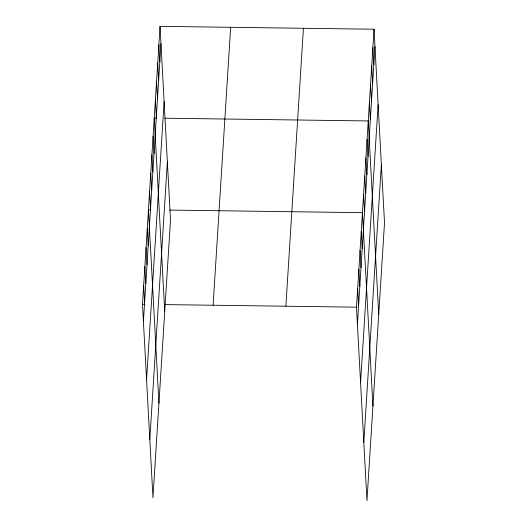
<?xml version="1.0" encoding="UTF-8"?>
<svg xmlns="http://www.w3.org/2000/svg" width="527" height="527" viewBox="0 0 527 527"><rect width="100%" height="100%" fill="white"/><g stroke="black" fill="none" stroke-linecap="round" stroke-linejoin="round"><path stroke-width="0.79" d="M160.037 26.35L170.517 219.831L152.962 497.771L142.481 304.29L160.037 26.35L374.038 29.229L384.519 222.71L366.963 500.65L356.483 307.169L374.038 29.229M143.416 321.51L160.972 43.57M146.565 379.677L164.121 101.737M149.813 439.604L167.369 161.664M213.106 305.238L230.655 27.299M285.865 306.22L303.42 28.28M357.418 324.388L374.974 46.448M360.567 382.556L378.122 104.616M363.814 442.482L381.364 164.543M156.677 118.101L154.246 118.068L164.727 311.549M164.799 118.213L368.248 120.946L378.722 314.428M150.887 209.825L148.449 209.792L158.93 403.274M169.556 210.075L362.451 212.671L372.932 406.152M142.481 304.29L144.918 304.323M164.398 304.586L356.483 307.169M372.879 47.575L373.814 64.795M371.719 65.915L372.655 83.141M370.56 84.261L371.495 101.48M369.401 102.607L370.336 119.827M367.088 139.293L368.017 156.512M365.929 157.639L366.858 174.859M364.77 175.978L365.698 193.205M363.61 194.325L364.546 211.544M361.258 231.57L362.194 248.79M360.066 250.47L360.995 267.69M358.874 269.369L359.803 286.589M357.675 288.269L358.61 305.489M158.877 44.696L159.813 61.916M157.718 63.036L158.653 80.262M156.565 81.382L157.494 98.602M155.406 99.728L156.335 116.948M153.087 136.414L154.022 153.634M151.928 154.76L152.863 171.98M150.768 173.1L151.704 190.326M149.609 191.446L150.544 208.666M147.257 228.692L148.192 245.911M146.065 247.591L147 264.811M144.872 266.491L145.801 283.71M143.68 285.39L144.609 302.61"/></g></svg>
